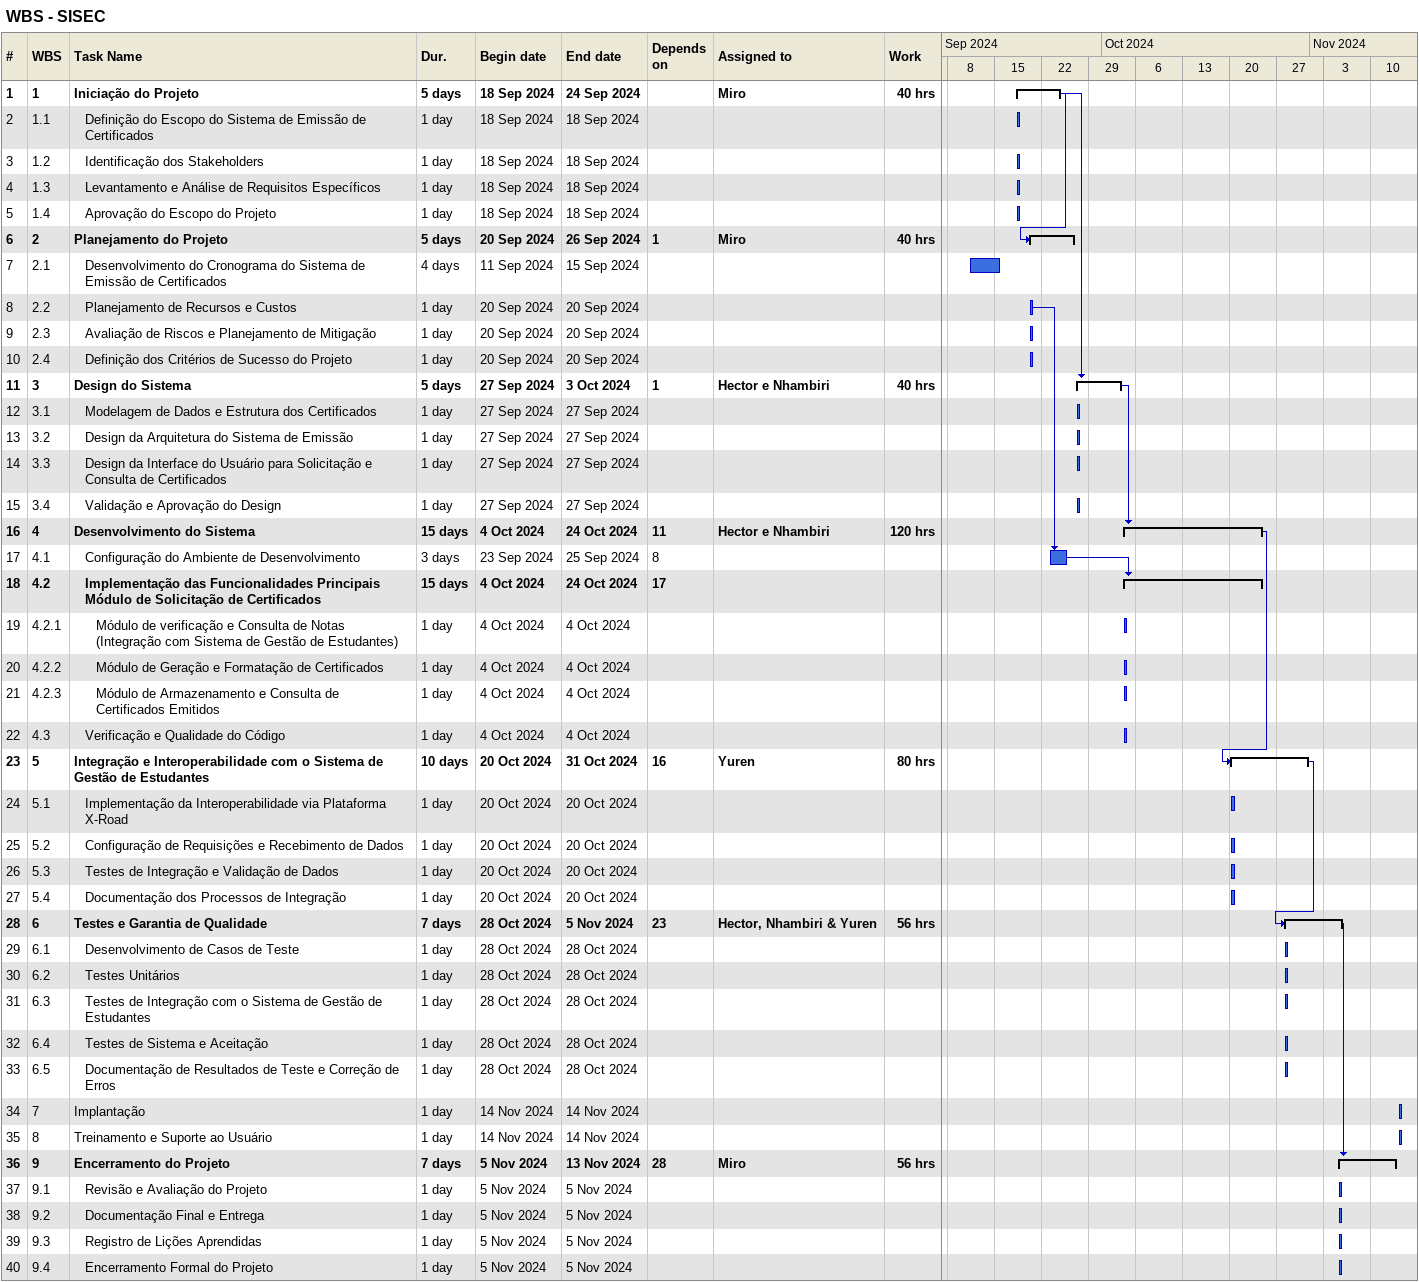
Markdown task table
WBS - SISEC

| ID | WBS | Task | Duration | Start | Finish | Predecessors | Resources | Work (h) |
|---|---|---|---|---|---|---|---|---|
| 1 | 1 | **Iniciação do Projeto** | 5d | 2024-09-18 | 2024-09-24 |  | Miro | 40 |
| 2 | 1.1 | Definição do Escopo do Sistema de Emissão de Certificados | 1d | 2024-09-18 | 2024-09-18 |  |  |  |
| 3 | 1.2 | Identificação dos Stakeholders | 1d | 2024-09-18 | 2024-09-18 |  |  |  |
| 4 | 1.3 | Levantamento e Análise de Requisitos Específicos | 1d | 2024-09-18 | 2024-09-18 |  |  |  |
| 5 | 1.4 | Aprovação do Escopo do Projeto | 1d | 2024-09-18 | 2024-09-18 |  |  |  |
| 6 | 2 | **Planejamento do Projeto** | 5d | 2024-09-20 | 2024-09-26 | 1 | Miro | 40 |
| 7 | 2.1 | Desenvolvimento do Cronograma do Sistema de Emissão de Certificados | 4d | 2024-09-11 | 2024-09-15 |  |  |  |
| 8 | 2.2 | Planejamento de Recursos e Custos | 1d | 2024-09-20 | 2024-09-20 |  |  |  |
| 9 | 2.3 | Avaliação de Riscos e Planejamento de Mitigação | 1d | 2024-09-20 | 2024-09-20 |  |  |  |
| 10 | 2.4 | Definição dos Critérios de Sucesso do Projeto | 1d | 2024-09-20 | 2024-09-20 |  |  |  |
| 11 | 3 | **Design do Sistema** | 5d | 2024-09-27 | 2024-10-03 | 1 | Hector e Nhambiri | 40 |
| 12 | 3.1 | Modelagem de Dados e Estrutura dos Certificados | 1d | 2024-09-27 | 2024-09-27 |  |  |  |
| 13 | 3.2 | Design da Arquitetura do Sistema de Emissão | 1d | 2024-09-27 | 2024-09-27 |  |  |  |
| 14 | 3.3 | Design da Interface do Usuário para Solicitação e Consulta de Certificados | 1d | 2024-09-27 | 2024-09-27 |  |  |  |
| 15 | 3.4 | Validação e Aprovação do Design | 1d | 2024-09-27 | 2024-09-27 |  |  |  |
| 16 | 4 | **Desenvolvimento do Sistema** | 15d | 2024-10-04 | 2024-10-24 | 11 | Hector e Nhambiri | 120 |
| 17 | 4.1 | Configuração do Ambiente de Desenvolvimento | 3d | 2024-09-23 | 2024-09-25 | 8 |  |  |
| 18 | 4.2 | **Implementação das Funcionalidades Principais Módulo de Solicitação de Certificados** | 15d | 2024-10-04 | 2024-10-24 | 17 |  |  |
| 19 | 4.2.1 | Módulo de verificação e Consulta de Notas (Integração com Sistema de Gestão de Estudantes) | 1d | 2024-10-04 | 2024-10-04 |  |  |  |
| 20 | 4.2.2 | Módulo de Geração e Formatação de Certificados | 1d | 2024-10-04 | 2024-10-04 |  |  |  |
| 21 | 4.2.3 | Módulo de Armazenamento e Consulta de Certificados Emitidos | 1d | 2024-10-04 | 2024-10-04 |  |  |  |
| 22 | 4.3 | Verificação e Qualidade do Código | 1d | 2024-10-04 | 2024-10-04 |  |  |  |
| 23 | 5 | **Integração e Interoperabilidade com o Sistema de Gestão de Estudantes** | 10d | 2024-10-20 | 2024-10-31 | 16 | Yuren | 80 |
| 24 | 5.1 | Implementação da Interoperabilidade via Plataforma X-Road | 1d | 2024-10-20 | 2024-10-20 |  |  |  |
| 25 | 5.2 | Configuração de Requisições e Recebimento de Dados | 1d | 2024-10-20 | 2024-10-20 |  |  |  |
| 26 | 5.3 | Testes de Integração e Validação de Dados | 1d | 2024-10-20 | 2024-10-20 |  |  |  |
| 27 | 5.4 | Documentação dos Processos de Integração | 1d | 2024-10-20 | 2024-10-20 |  |  |  |
| 28 | 6 | **Testes e Garantia de Qualidade** | 7d | 2024-10-28 | 2024-11-05 | 23 | Hector, Nhambiri & Yuren | 56 |
| 29 | 6.1 | Desenvolvimento de Casos de Teste | 1d | 2024-10-28 | 2024-10-28 |  |  |  |
| 30 | 6.2 | Testes Unitários | 1d | 2024-10-28 | 2024-10-28 |  |  |  |
| 31 | 6.3 | Testes de Integração com o Sistema de Gestão de Estudantes | 1d | 2024-10-28 | 2024-10-28 |  |  |  |
| 32 | 6.4 | Testes de Sistema e Aceitação | 1d | 2024-10-28 | 2024-10-28 |  |  |  |
| 33 | 6.5 | Documentação de Resultados de Teste e Correção de Erros | 1d | 2024-10-28 | 2024-10-28 |  |  |  |
| 34 | 7 | Implantação | 1d | 2024-11-14 | 2024-11-14 |  |  |  |
| 35 | 8 | Treinamento e Suporte ao Usuário | 1d | 2024-11-14 | 2024-11-14 |  |  |  |
| 36 | 9 | **Encerramento do Projeto** | 7d | 2024-11-05 | 2024-11-13 | 28 | Miro | 56 |
| 37 | 9.1 | Revisão e Avaliação do Projeto | 1d | 2024-11-05 | 2024-11-05 |  |  |  |
| 38 | 9.2 | Documentação Final e Entrega | 1d | 2024-11-05 | 2024-11-05 |  |  |  |
| 39 | 9.3 | Registro de Lições Aprendidas | 1d | 2024-11-05 | 2024-11-05 |  |  |  |
| 40 | 9.4 | Encerramento Formal do Projeto | 1d | 2024-11-05 | 2024-11-05 |  |  |  |
